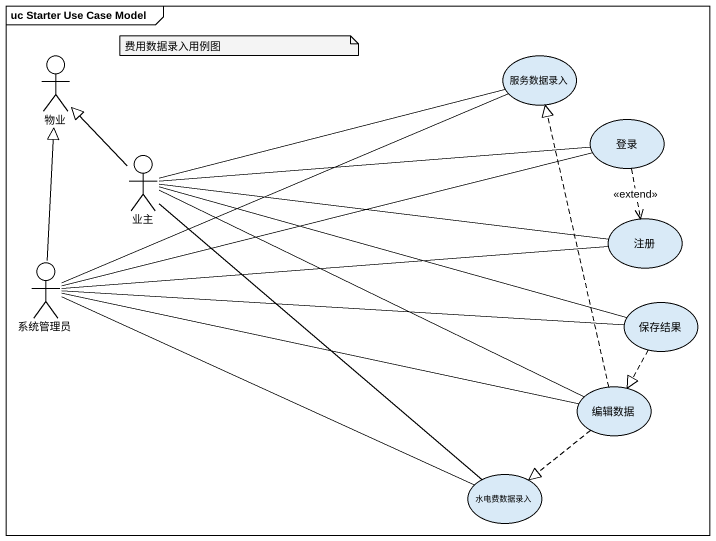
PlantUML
@startuml
mainframe uc Starter Use Case Model
actor 物业
usecase 服务数据录入
usecase 登录
actor 业主
usecase 注册
actor 系统管理员
usecase 保存结果
usecase 编辑数据
usecase 水电费数据录入
登录 ..> 注册 : <<extend>>
业主 -up-|> 物业
业主 -right- 服务数据录入
业主 -right- 登录
业主 -right- 注册
业主 -right- 保存结果
业主 -right- 编辑数据
业主 -- 水电费数据录入
系统管理员 -up-|> 物业
系统管理员 -right- 服务数据录入
系统管理员 -right- 登录
系统管理员 -right- 注册
系统管理员 -right- 保存结果
系统管理员 -right- 编辑数据
系统管理员 -right- 水电费数据录入
保存结果 ..|> 编辑数据
编辑数据 .up.|> 服务数据录入
编辑数据 ..|> 水电费数据录入
note as N1
  费用数据录入用例图
end note
@enduml
